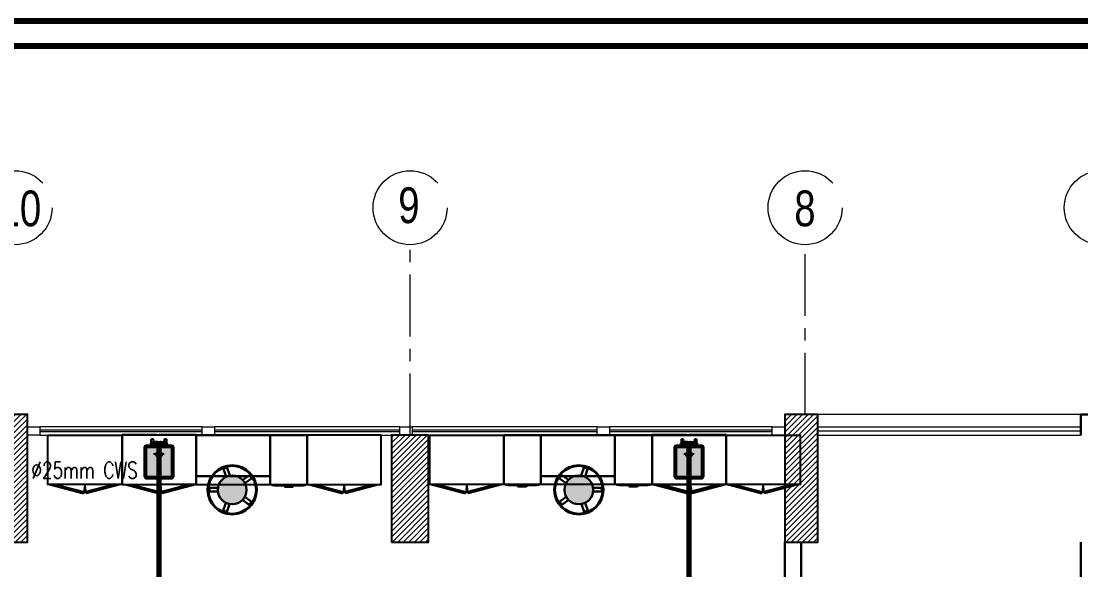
# Model space of a CAD drawing. Extents: x 800 to 995, y 398 to 804.
# Drawn here: x 874.73 to 887.61, y 716.48 to 723.15 of the extents above; entities that cross this region are included whole.
import ezdxf

# ---------------------------------------------------------------- set-up
doc = ezdxf.new("R2010")
doc.units = 0
doc.header["$MEASUREMENT"] = 0
for name, pattern in [('ACAD_ISO02W100', [15, 12, -3]), ('CENTERX2', [4, 2.5, -0.5, 0.5, -0.5]), ('DASHED', [19.05, 12.7, -6.35])]:
    doc.linetypes.add(name, pattern=pattern)
doc.layers.get('0').update_dxf_attribs({"color": 252, "linetype": 'CONTINUOUS', "lineweight": 30})
doc.layers.add('-FUR', color=252, linetype='CONTINUOUS')
doc.layers.add('SAN', color=2, linetype='CONTINUOUS')
for name, color, linetype, lineweight in [('axis', 1, 'CENTERX2', 5), ('Column', 6, 'CONTINUOUS', 25), ('elev', 90, 'CONTINUOUS', 9), ('Elevation', 150, 'CONTINUOUS', 18), ('hatch', 252, 'CONTINUOUS', 9), ('P-C-WATER', 5, 'CONTINUOUS', 70), ('P-TEXT', 1, 'CONTINUOUS', 25), ('txt in circle', 11, 'CONTINUOUS', 13), ('UG-BORDER', 20, 'CONTINUOUS', 80), ('Wall', 252, 'CONTINUOUS', 30), ('WINDOW', 252, 'CONTINUOUS', 5)]:
    doc.layers.add(name, color=color, linetype=linetype, lineweight=lineweight)
doc.styles.add('ROMANC', font='romand.shx')
doc.styles.add('SOSA2', font='SOSA.shx', dxfattribs={"width": 0.8})
pattern_1 = [(45, (1093.41557, 380.996185), (-0.0336759605, 0.0336759605), [])]

# ---------------------------------------------------------------- blocks, each defined once
blk = doc.blocks.new('YY5Y5')
at = {"layer": 'SAN', "color": 1}
for p, q in [((434.2, 537.6), (433.7, 538)), ((434.2, 536.1), (433.7, 535.7)), ((433.8, 542), (433.8, 538.6)), ((435.7, 542.4), (434.2, 542.4)), ((435.6, 537.6), (436, 538)), ((435.6, 536.1), (436, 535.7)), ((435.7, 540.6), (435.7, 542.4)), ((446.2, 539.6), (436.7, 539.6)), ((436.7, 537.6), (438.2, 537.6)), ((440.5, 535.4), (440.5, 528.7)), ((442.4, 528.7), (442.4, 535.4)), ((443, 539.6), (446.2, 539.6)), ((444.7, 537.6), (446.2, 537.6)), ((447.3, 537.6), (446.9, 538)), ((447.3, 536.1), (446.9, 535.7)), ((447.2, 542.4), (447.2, 540.6)), ((448.7, 542.4), (447.2, 542.4)), ((448.7, 537.6), (449.2, 538)), ((448.7, 536.1), (449.2, 535.7)), ((449.1, 538.6), (449.1, 542)), ((440.9, 528.4), (442, 528.4))]:
    blk.add_line(p, q, dxfattribs=at)
at = {"layer": 'SAN', "color": 1, "linetype": 'Continuous'}
blk.add_line((439.2, 539.6), (439.9, 539.6), dxfattribs=at)
at = {"layer": 'SAN', "color": 2, "linetype": 'DASHED'}
for points in [[(441.4, 532.4), (441.4, 521.6)], [(436.1, 527), (446.8, 527)]]:
    blk.add_lwpolyline(points, dxfattribs=at)
at = {"layer": 'SAN', "color": 1}
for centre, radius in [((434.9, 536.9), 2), ((434.9, 536.9), 1), ((434.9, 536.9), 0.8), ((448, 536.9), 2), ((448, 536.9), 1), ((448, 536.9), 0.8)]:
    blk.add_circle(centre, radius, dxfattribs=at)
for centre, radius, start, end in [((434.2, 542), 0.375, 90, 180), ((436.7, 540.6), 1, 180, 270), ((438.2, 535.4), 2.25, 0, 90), ((444.7, 535.4), 2.25, 90, 180), ((446.2, 540.6), 1, 270, 0), ((448.7, 542), 0.375, 0, 90), ((441.4, 527), 2.86, 109.4319, 70.5681), ((441.4, 527), 2.08, 117.2765, 62.7235), ((440.9, 528.7), 0.375, 180, 270), ((442, 528.7), 0.375, 270, 360)]:
    blk.add_arc(centre, radius, start, end, dxfattribs=at)
blk = doc.blocks.new('fd')
at = {"layer": '-FUR'}
h = blk.add_hatch(color=254, dxfattribs=at)
h.paths.add_polyline_path([(1322.664, 576.699), (1322.354, 576.699), (1322.354, 577.059), (1322.664, 577.059)], flags=16)
edge = h.paths.add_edge_path()
edge.add_line((1322.664, 576.679), (1322.354, 576.679))
edge.add_arc((1322.354, 576.699), 0.02, 180, 270, ccw=False)
edge.add_line((1322.334, 576.699), (1322.334, 577.059))
edge.add_arc((1322.354, 577.059), 0.02, 90, 180, ccw=False)
edge.add_line((1322.354, 577.079), (1322.664, 577.079))
edge.add_arc((1322.664, 577.059), 0.02, 0, 90, ccw=False)
edge.add_line((1322.684, 577.059), (1322.684, 576.699))
edge.add_arc((1322.664, 576.699), 0.02, -90, 0, ccw=False)
blk.add_hatch(color=253, dxfattribs=at).paths.add_polyline_path([(1322.664, 577.059), (1322.664, 576.699), (1322.354, 576.699), (1322.354, 577.059)])
h = blk.add_hatch(color=251, dxfattribs=at)
h.paths.add_polyline_path([(1322.634, 577.029), (1322.664, 577.059), (1322.664, 576.699), (1322.634, 576.729)])
h.paths.add_polyline_path([(1322.634, 576.729), (1322.664, 576.699), (1322.354, 576.699), (1322.384, 576.729)])
h = blk.add_hatch(color=252, dxfattribs=at)
h.paths.add_polyline_path([(1322.384, 577.029), (1322.354, 577.059), (1322.664, 577.059), (1322.634, 577.029)])
h.paths.add_polyline_path([(1322.384, 576.729), (1322.354, 576.699), (1322.354, 577.059), (1322.384, 577.029)])
for p, q in [((1322.478, 577.206), (1322.06, 577.206)), ((1322.478, 577.206), (1322.96, 577.206)), ((1322.06, 576.606), (1322.51, 576.606)), ((1322.96, 576.606), (1322.51, 576.606))]:
    blk.add_line(p, q, dxfattribs=at)
at = {"layer": '-FUR', "linetype": 'ACAD_ISO02W100'}
for p, q in [((1322.06, 577.206), (1322.51, 577.206)), ((1322.96, 577.206), (1322.51, 577.206)), ((1322.1, 576.606), (1322.513, 576.495)), ((1322.177, 576.606), (1322.518, 576.514)), ((1322.882, 576.606), (1322.541, 576.514)), ((1322.96, 576.606), (1322.546, 576.495)), ((1322.518, 576.514), (1322.513, 576.495)), ((1322.541, 576.514), (1322.546, 576.495))]:
    blk.add_line(p, q, dxfattribs=at)
for centre, start, end in [((1324.045, 576.373), 171.2611, 174.7069), ((1321.014, 576.373), 5.2931, 8.7389)]:
    blk.add_arc(centre, 1.533, start, end, dxfattribs=at)
for p, q in [((1322.06, 577.206), (1322.06, 576.606)), ((1322.96, 577.206), (1322.96, 576.606))]:
    blk.add_line(p, q)
blk.add_lwpolyline([(1322.664, 576.679), (1322.354, 576.679, -0.414214), (1322.334, 576.699), (1322.334, 577.059, -0.414214), (1322.354, 577.079), (1322.664, 577.079, -0.414214), (1322.684, 577.059), (1322.684, 576.699, -0.414214)], format="xyb", close=True)
blk.add_lwpolyline([(1322.664, 576.679), (1322.354, 576.679, -0.414214), (1322.334, 576.699), (1322.334, 577.059, -0.414214), (1322.354, 577.079), (1322.664, 577.079, -0.414214), (1322.684, 577.059), (1322.684, 576.699, -0.414214)], format="xyb", close=True)
blk.add_lwpolyline([(1322.664, 576.699), (1322.354, 576.699), (1322.354, 577.059), (1322.664, 577.059)], close=True)
at = {"extrusion": (0, 0, -1), "xscale": 0.0121000000000322, "yscale": 0.0121000000000322, "zscale": -0.0121}
blk.add_blockref('YY5Y5', (-1327.85, 570.595), dxfattribs=at)
blk = doc.blocks.new('juy')
blk.add_line((1322.96, 577.206), (1322.96, 576.606))
blk.add_blockref('fd', (0, 0))

msp = doc.modelspace()

# ---------------------------------------------------------------- hatches: boundary and pattern name
h = msp.add_hatch(color=256)
h.set_gradient(color1=(132, 132, 132), name='SPHERICAL')
h.paths.add_polyline_path([(877.297, 717.627, -1), (877.297, 717.277, -1)])
h = msp.add_hatch(color=256)
h.set_gradient(color1=(132, 132, 132), name='SPHERICAL')
h.paths.add_polyline_path([(881.509, 717.627, 1), (881.509, 717.277, 1)])
at = {"layer": 'hatch'}
h = msp.add_hatch(dxfattribs=at)
h.set_pattern_fill('ANSI31', color=252, scale=0.015, style=0)
h.set_pattern_definition(pattern_1)
h.paths.add_polyline_path([(874.408, 716.818), (874.808, 716.818), (874.808, 718.368), (874.408, 718.368)])
h = msp.add_hatch(dxfattribs=at)
h.set_pattern_fill('ANSI31', color=252, scale=0.015, style=0)
h.set_pattern_definition(pattern_1)
h.paths.add_polyline_path([(884.011, 716.818), (884.411, 716.818), (884.411, 718.368), (884.011, 718.368)])
h = msp.add_hatch(dxfattribs=at)
h.set_pattern_fill('ANSI31', color=252, scale=0.015, style=0)
h.set_pattern_definition(pattern_1)
h.paths.add_polyline_path([(879.233, 716.818), (879.683, 716.818), (879.683, 718.118), (879.233, 718.118)])

# ---------------------------------------------------------------- linework, layer by layer
at = {"layer": '-FUR', "linetype": 'ACAD_ISO02W100'}
for p, q in [((875.058, 718.118), (875.958, 718.118)), ((877.758, 718.118), (878.208, 718.118)), ((879.108, 718.118), (878.208, 718.118)), ((879.698, 718.118), (880.598, 718.118)), ((881.048, 718.118), (880.598, 718.118)), ((882.398, 718.118), (881.948, 718.118)), ((882.398, 718.118), (883.298, 718.118)), ((883.298, 718.118), (884.198, 718.118)), ((875.078, 717.518), (875.492, 717.407)), ((875.155, 717.518), (875.497, 717.427)), ((875.497, 717.427), (875.492, 717.407)), ((875.861, 717.518), (875.519, 717.427)), ((875.519, 717.427), (875.524, 717.407)), ((875.938, 717.518), (875.524, 717.407)), ((876.858, 717.518), (877.758, 717.518)), ((878.228, 717.518), (878.642, 717.407)), ((878.305, 717.518), (878.647, 717.427)), ((878.647, 717.427), (878.642, 717.407)), ((879.011, 717.518), (878.669, 717.427)), ((878.669, 717.427), (878.674, 717.407)), ((879.088, 717.518), (878.674, 717.407)), ((879.718, 717.518), (880.132, 717.407)), ((879.796, 717.518), (880.137, 717.427)), ((880.137, 717.427), (880.132, 717.407)), ((880.501, 717.518), (880.16, 717.427)), ((880.16, 717.427), (880.165, 717.407)), ((880.578, 717.518), (880.165, 717.407)), ((881.948, 717.518), (881.048, 717.518)), ((882.418, 717.518), (882.832, 717.407)), ((882.496, 717.518), (882.837, 717.427)), ((882.837, 717.427), (882.832, 717.407)), ((883.201, 717.518), (882.86, 717.427)), ((882.86, 717.427), (882.865, 717.407)), ((883.278, 717.518), (882.865, 717.407)), ((883.318, 717.518), (883.732, 717.407)), ((883.396, 717.518), (883.737, 717.427)), ((883.737, 717.427), (883.732, 717.407)), ((884.101, 717.518), (883.76, 717.427)), ((883.76, 717.427), (883.765, 717.407)), ((884.178, 717.518), (883.765, 717.407))]:
    msp.add_line(p, q, dxfattribs=at)
at = {"layer": '-FUR'}
for p, q in [((877.778, 717.508), (878.188, 717.508)), ((877.808, 717.503), (878.158, 717.503)), ((881.028, 717.508), (880.618, 717.508)), ((880.998, 717.503), (880.648, 717.503)), ((882.378, 717.508), (881.968, 717.508)), ((882.348, 717.503), (881.998, 717.503))]:
    msp.add_line(p, q, dxfattribs=at)
for points in [[(875.058, 718.118), (875.958, 718.118), (875.958, 717.518), (875.058, 717.518)], [(877.758, 717.518), (878.208, 717.518), (878.208, 718.118), (877.758, 718.118)], [(879.108, 718.118), (878.208, 718.118), (878.208, 717.518), (879.108, 717.518)], [(879.698, 718.118), (880.598, 718.118), (880.598, 717.518), (879.698, 717.518)], [(881.048, 717.518), (880.598, 717.518), (880.598, 718.118), (881.048, 718.118)], [(882.398, 717.518), (881.948, 717.518), (881.948, 718.118), (882.398, 718.118)], [(882.398, 718.118), (883.298, 718.118), (883.298, 717.518), (882.398, 717.518)], [(883.298, 718.118), (884.198, 718.118), (884.198, 717.518), (883.298, 717.518)]]:
    msp.add_lwpolyline(points, close=True, dxfattribs=at)
at = {"layer": '-FUR', "color": 1}
for points in [[(877.933, 717.488), (878.033, 717.488), (878.033, 717.498), (877.933, 717.498)], [(880.873, 717.488), (880.773, 717.488), (880.773, 717.498), (880.873, 717.498)], [(882.223, 717.488), (882.123, 717.488), (882.123, 717.498), (882.223, 717.498)]]:
    msp.add_lwpolyline(points, close=True, dxfattribs=at)
at = {"layer": '-FUR', "linetype": 'ACAD_ISO02W100'}
for centre, start, end in [((877.023, 717.285), 171.2611, 174.7069), ((873.993, 717.285), 5.2931, 8.7389), ((880.173, 717.285), 171.2611, 174.7069), ((877.143, 717.285), 5.2931, 8.7389), ((881.664, 717.285), 171.2611, 174.7069), ((878.633, 717.285), 5.2931, 8.7389), ((884.364, 717.285), 171.2611, 174.7069), ((881.333, 717.285), 5.2931, 8.7389), ((885.264, 717.285), 171.2611, 174.7069), ((882.233, 717.285), 5.2931, 8.7389)]:
    msp.add_arc(centre, 1.533, start, end, dxfattribs=at)
for p, q in [((876.858, 717.518), (876.858, 718.118)), ((876.858, 718.118), (877.758, 718.118)), ((877.758, 718.118), (877.758, 717.518)), ((881.948, 718.118), (881.048, 718.118)), ((881.048, 718.118), (881.048, 717.518)), ((881.948, 717.518), (881.948, 718.118)), ((877.223, 717.611), (877.186, 717.72)), ((877.193, 717.733), (877.219, 717.741)), ((877.268, 717.625), (877.233, 717.733)), ((881.538, 717.625), (881.573, 717.733)), ((881.584, 717.611), (881.62, 717.72)), ((881.613, 717.733), (881.587, 717.741)), ((877.758, 717.618), (876.858, 717.618)), ((877.425, 717.572), (877.518, 717.64)), ((877.452, 717.533), (877.544, 717.6)), ((877.532, 717.638), (877.548, 717.616)), ((877.758, 717.518), (877.758, 717.618)), ((881.048, 717.518), (881.048, 717.618)), ((881.048, 717.618), (881.948, 717.618)), ((881.275, 717.638), (881.259, 717.616)), ((881.354, 717.533), (881.262, 717.6)), ((881.382, 717.572), (881.289, 717.64)), ((876.998, 717.44), (876.998, 717.468)), ((877.123, 717.431), (877.008, 717.43)), ((877.124, 717.478), (877.011, 717.478)), ((881.683, 717.478), (881.796, 717.478)), ((881.683, 717.431), (881.798, 717.43)), ((881.808, 717.44), (881.808, 717.468)), ((877.219, 717.296), (877.184, 717.188)), ((877.422, 717.33), (877.513, 717.263)), ((877.45, 717.368), (877.544, 717.3)), ((881.356, 717.368), (881.262, 717.3)), ((881.384, 717.33), (881.293, 717.263)), ((881.587, 717.296), (881.623, 717.188)), ((877.216, 717.164), (877.19, 717.173)), ((877.264, 717.28), (877.229, 717.171)), ((877.546, 717.286), (877.53, 717.264)), ((881.26, 717.286), (881.277, 717.264)), ((881.542, 717.28), (881.578, 717.171)), ((881.59, 717.164), (881.616, 717.173))]:
    msp.add_line(p, q)
for centre, radius in [((877.297, 717.452), 0.299), ((877.297, 717.452), 0.29), ((881.509, 717.452), 0.299), ((881.509, 717.452), 0.29), ((877.297, 717.452), 0.175), ((881.509, 717.452), 0.175)]:
    msp.add_circle(centre, radius)
for centre, radius, start, end in [((877.196, 717.723), 0.01, 107.7911, 197.7911), ((877.221, 717.694), 0.025, 40.9349, 209.1752), ((877.221, 717.728), 0.0131, 19.654, 97.7204), ((881.585, 717.694), 0.025, 330.8248, 139.0651), ((881.585, 717.728), 0.0131, 82.2796, 160.346), ((881.61, 717.723), 0.01, 342.2089, 72.2089), ((877.504, 717.599), 0.025, 328.9349, 137.1752), ((877.524, 717.632), 0.01, 35.7911, 125.7911), ((877.536, 717.61), 0.0131, 307.654, 25.7204), ((881.27, 717.61), 0.0131, 154.2796, 232.346), ((881.283, 717.632), 0.01, 54.2089, 144.2089), ((881.302, 717.599), 0.025, 42.8248, 211.0651), ((877.011, 717.465), 0.0131, 91.654, 169.7204), ((877.008, 717.44), 0.01, 179.7911, 269.7911), ((877.043, 717.455), 0.025, 112.9349, 281.1752), ((881.763, 717.455), 0.025, 258.8248, 67.0651), ((881.795, 717.465), 0.0131, 10.2796, 88.346), ((881.798, 717.44), 0.01, 270.2089, 0.2089), ((877.5, 717.301), 0.025, 256.9349, 65.1752), ((877.538, 717.292), 0.01, 323.7911, 53.7911), ((881.268, 717.292), 0.01, 126.2089, 216.2089), ((881.306, 717.301), 0.025, 114.8248, 283.0651), ((877.196, 717.184), 0.0131, 163.654, 241.7204), ((877.216, 717.212), 0.025, 184.9349, 353.1752), ((877.219, 717.174), 0.01, 251.7911, 341.7911), ((877.521, 717.274), 0.0131, 235.654, 313.7204), ((881.286, 717.274), 0.0131, 226.2796, 304.346), ((881.591, 717.212), 0.025, 186.8248, 355.0651), ((881.587, 717.174), 0.01, 198.2089, 288.2089), ((881.61, 717.184), 0.0131, 298.2796, 16.346)]:
    msp.add_arc(centre, radius, start, end)
at = {"layer": 'axis', "color": 0, "ltscale": 0.3}
for p, q in [((879.458, 718.118), (879.458, 720.432)), ((884.258, 718.368), (884.258, 720.432))]:
    msp.add_line(p, q, dxfattribs=at)
at = {"layer": 'axis', "color": 0}
for centre in [(874.658, 720.882), (879.458, 720.882), (884.258, 720.882), (887.858, 720.882)]:
    msp.add_circle(centre, 0.45, dxfattribs=at)
at = {"layer": 'Column', "color": 252}
for points in [[(874.408, 716.818), (874.808, 716.818), (874.808, 718.368), (874.408, 718.368)], [(874.408, 716.818), (874.808, 716.818), (874.808, 718.368), (874.408, 718.368)], [(884.011, 716.818), (884.411, 716.818), (884.411, 718.368), (884.011, 718.368)], [(879.233, 716.818), (879.683, 716.818), (879.683, 718.118), (879.233, 718.118)]]:
    msp.add_lwpolyline(points, close=True, dxfattribs=at)
at = {"layer": 'elev', "color": 252, "linetype": 'Continuous'}
for p, q in [((874.808, 718.218), (874.958, 718.218)), ((874.808, 718.118), (874.808, 718.218)), ((874.958, 718.218), (874.958, 718.118)), ((876.933, 718.218), (877.083, 718.218)), ((876.933, 718.118), (876.933, 718.218)), ((877.083, 718.218), (877.083, 718.118)), ((879.333, 718.218), (879.483, 718.218)), ((879.333, 718.118), (879.333, 718.218)), ((879.483, 718.218), (879.483, 718.118)), ((881.733, 718.218), (881.883, 718.218)), ((881.733, 718.118), (881.733, 718.218)), ((881.883, 718.218), (881.883, 718.118)), ((883.858, 718.218), (884.011, 718.218)), ((883.858, 718.118), (883.858, 718.218)), ((884.011, 718.218), (884.011, 718.118)), ((874.958, 718.118), (874.808, 718.118)), ((877.083, 718.118), (876.933, 718.118)), ((879.483, 718.118), (879.333, 718.118)), ((881.883, 718.118), (881.733, 718.118)), ((884.011, 718.118), (883.858, 718.118))]:
    msp.add_line(p, q, dxfattribs=at)
at = {"layer": 'Elevation', "color": 252, "linetype": 'Continuous'}
msp.add_line((887.608, 718.368), (884.411, 718.368), dxfattribs=at)
at = {"layer": 'P-C-WATER', "linetype": 'Continuous'}
for p, q in [((876.407, 718.043, -0.1), (876.407, 713.794, -0.1)), ((882.847, 718.043, -0.1), (882.847, 713.794, -0.1))]:
    msp.add_line(p, q, dxfattribs=at)
at = {"layer": 'UG-BORDER'}
for p, q in [((943.048, 723.149), (847.847, 723.149)), ((942.745, 722.846), (848.151, 722.846))]:
    msp.add_line(p, q, dxfattribs=at)
at = {"layer": 'Wall', "color": 252, "linetype": 'Continuous'}
for p, q in [((887.608, 718.368), (892.883, 718.368)), ((887.608, 718.118), (887.608, 718.368)), ((884.011, 715.168), (884.011, 716.818)), ((884.211, 715.168), (884.211, 716.818)), ((887.608, 714.068), (887.608, 716.818))]:
    msp.add_line(p, q, dxfattribs=at)
at = {"layer": 'WINDOW', "color": 252, "linetype": 'Continuous'}
for p, q in [((876.933, 718.218), (874.958, 718.218)), ((879.333, 718.218), (877.083, 718.218)), ((881.733, 718.218), (879.483, 718.218)), ((883.858, 718.218), (881.883, 718.218)), ((876.933, 718.178), (874.958, 718.178)), ((876.933, 718.158), (874.958, 718.158)), ((874.958, 718.118), (879.233, 718.118)), ((879.333, 718.178), (877.083, 718.178)), ((879.333, 718.158), (877.083, 718.158)), ((881.733, 718.178), (879.483, 718.178)), ((881.733, 718.158), (879.483, 718.158)), ((879.608, 718.118), (883.858, 718.118)), ((883.858, 718.178), (881.883, 718.178)), ((883.858, 718.158), (881.883, 718.158))]:
    msp.add_line(p, q, dxfattribs=at)
at = {"layer": 'WINDOW', "color": 252}
for p, q in [((884.411, 718.218), (887.608, 718.218)), ((884.411, 718.168), (887.608, 718.168)), ((884.411, 718.118), (887.608, 718.118))]:
    msp.add_line(p, q, dxfattribs=at)

# ---------------------------------------------------------------- block references
for p in [(-446.102, 140.913), (-439.661, 140.913)]:
    msp.add_blockref('juy', p)

# ---------------------------------------------------------------- texts
at = {"layer": 'P-TEXT', "color": 41, "style": 'ROMANC', "width": 0.75}
msp.add_text('%%C25mm CWS', height=0.2, dxfattribs=at).set_placement((874.857, 717.591))
at = {"layer": 'txt in circle', "color": 0, "ltscale": 0.01, "attachment_point": 5, "style": 'SOSA2'}
for s, insert, char_height in [('10', (874.717, 720.87), 0.4355), ('9', (879.444, 720.909), 0.435), ('8', (884.256, 720.871), 0.435)]:
    msp.add_mtext(s, dxfattribs=dict(at, insert=insert, char_height=char_height))

doc.saveas('drawing.dxf')
